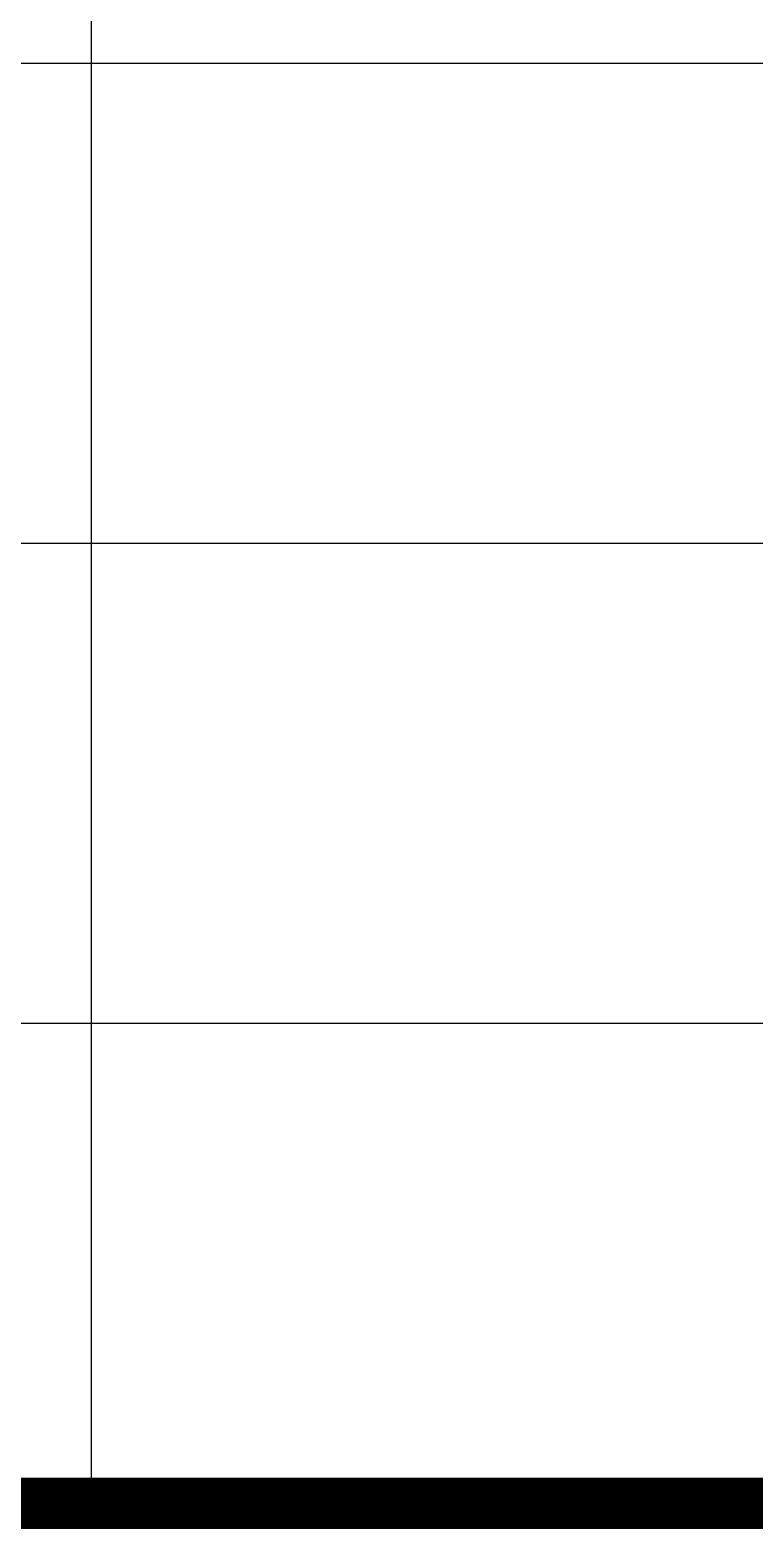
# Model space of a CAD drawing. Header units: millimetres. Extents: x 2359 to 61759, y 2141 to 44141.
# Drawn here: x 57670 to 58725, y 12471 to 14657 of the extents above; entities that cross this region are included whole.
import ezdxf

# ---------------------------------------------------------------- set-up
doc = ezdxf.new("R2010")
doc.units = ezdxf.units.MM
doc.header["$LTSCALE"] = 800

# ---------------------------------------------------------------- blocks, each defined once
blk = doc.blocks.new('AX-TK-HF-20190012-S001-TQ2$0$BZTQ')
at = {"color": 4}
for p, q in [((-30, 156.675), (-30, 93.675)), ((-50, 114.675), (0, 114.675)), ((-70, 107.675), (0, 107.675)), ((-70, 100.675), (0, 100.675))]:
    blk.add_line(p, q, dxfattribs=at)
at = {"color": 4, "const_width": 0.75}
blk.add_lwpolyline([(-70, 93.675), (0, 93.675)], dxfattribs=at)
blk = doc.blocks.new('AX-TK-HF-20190012-S001-TQ2')
blk.add_blockref('AX-TK-HF-20190012-S001-TQ2$0$BZTQ', (0, 0))
blk = doc.blocks.new('SX-TK-HF-20190012-S001')
blk.add_blockref('AX-TK-HF-20190012-S001-TQ2', (0, 0))

msp = doc.modelspace()

# ---------------------------------------------------------------- block references
at = {"xscale": 99.99999995327077, "yscale": 99.99999995327077, "zscale": 99.99999995327077}
msp.add_blockref('SX-TK-HF-20190012-S001', (60758.9, 3141.3), dxfattribs=at)

doc.saveas('drawing.dxf')
